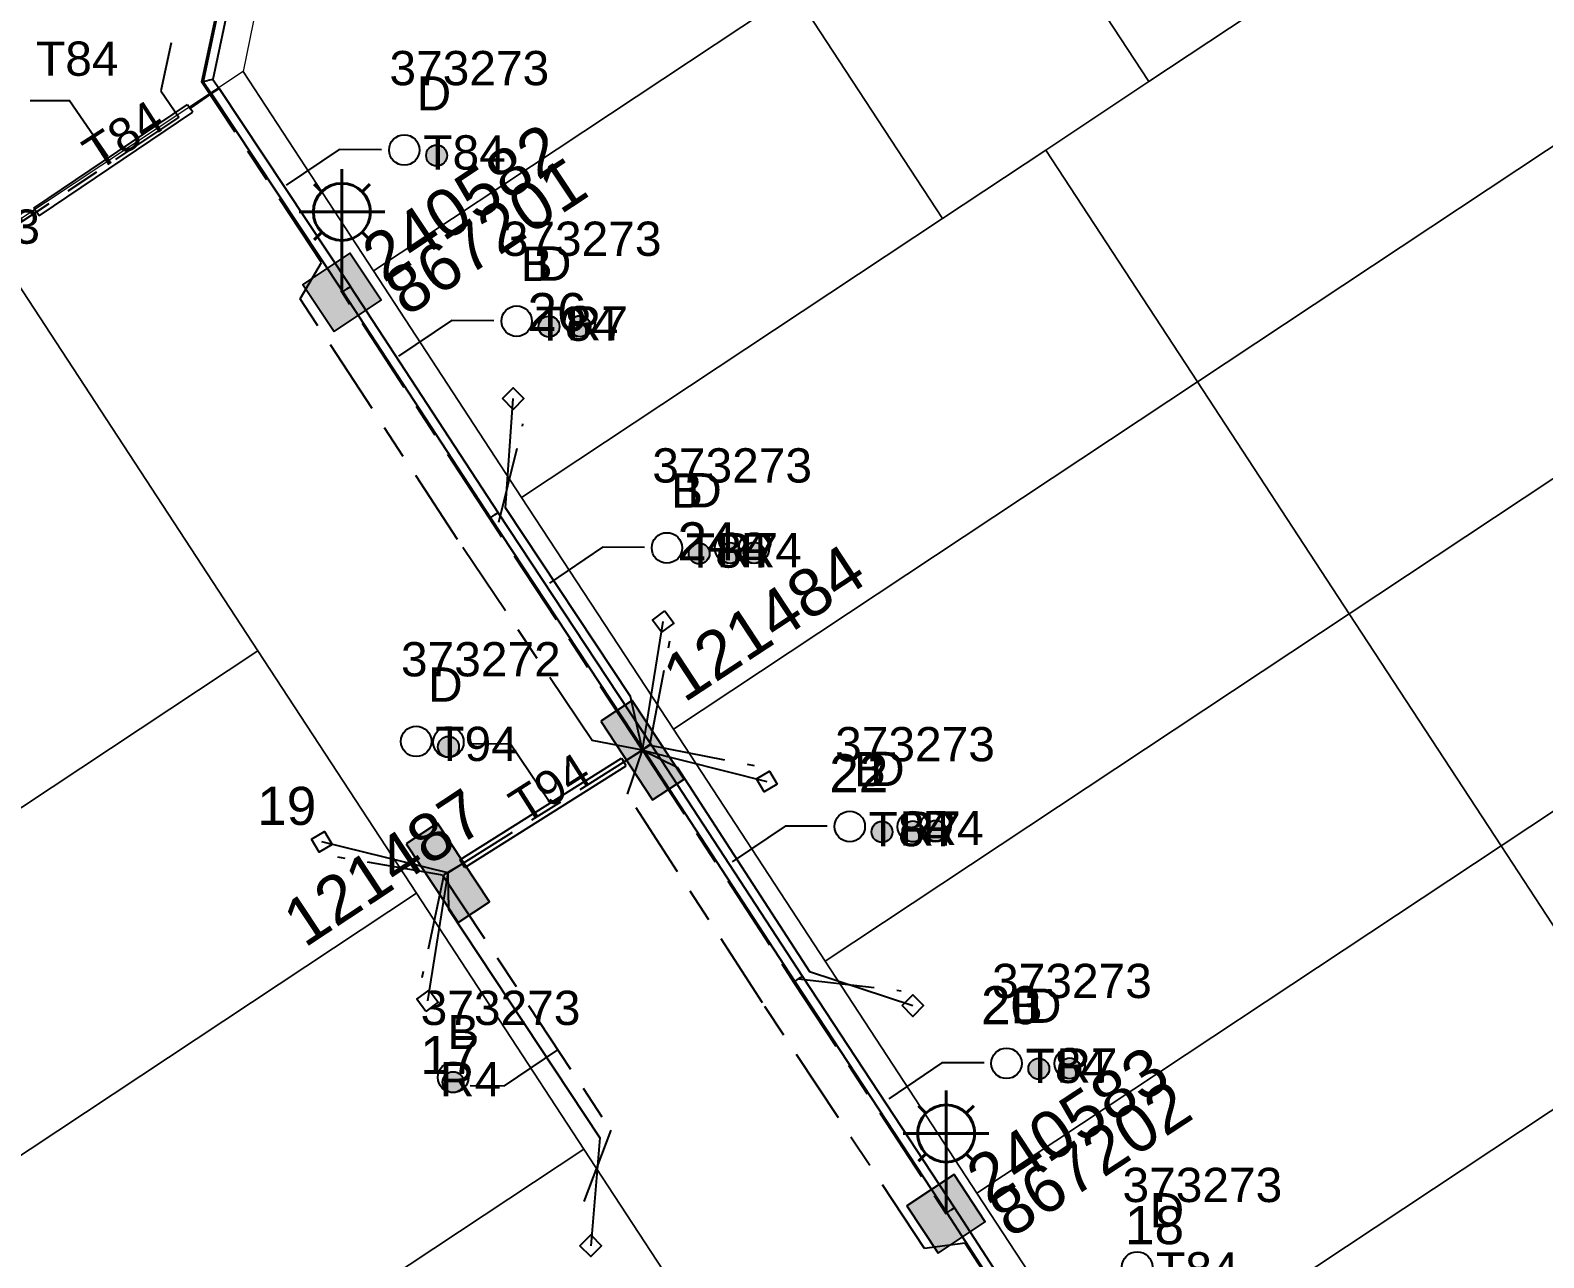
# Model space of a CAD drawing. Header units: metres. Extents: x 302064 to 304096, y 6268242 to 6271990.
# Drawn here: x 303027.2 to 303106.6, y 6270826 to 6270890.4 of the extents above; entities that cross this region are included whole.
import ezdxf
from ezdxf.enums import TextEntityAlignment as Align

# ---------------------------------------------------------------- set-up
doc = ezdxf.new("R2010")
doc.units = ezdxf.units.M
doc.linetypes.add('Cable Exist UG', pattern=[8.2, 4, -1.2, 1.8, -1.2])
doc.layers.get('0').update_dxf_attribs({"color": 6})
for name, color, linetype in [('_User Miscellaneous12', 7, 'Continuous'), ('_User_LV_Exist', 7, 'Continuous'), ('Duct_SP_EXT', 7, 'Continuous'), ('Equip_SP_SL_EXT', 7, 'Continuous'), ('Mains_LV_EXT', 5, 'Continuous'), ('Mains_LV_SL_EXT', 4, 'Continuous'), ('Services_SP_EXT', 7, 'Continuous'), ('SupportsUG_SP_LV_EXT', 7, 'Continuous'), ('SupportsUG_SP_LV_SL_EXT', 7, 'Continuous'), ('Trench_SP_EXT', 7, 'Continuous')]:
    doc.layers.add(name, color=color, linetype=linetype)
doc.layers.add('Cadastre Land Parcels_SP_EXT', color=7, linetype='Continuous', lineweight=5)
doc.layers.add('Cadastre Roads_SP_EXT', color=9, linetype='Continuous', lineweight=5)
doc.styles.add('COLUMN_LABEL', font='arial.ttf')
doc.styles.add('iecARIAL', font='arial.ttf', dxfattribs={"height": 2})
doc.styles.add('POLE_LABEL', font='arial.ttf')
doc.styles.get("Standard").update_dxf_attribs({"font": 'arial.ttf'})

# ---------------------------------------------------------------- blocks, each defined once
blk = doc.blocks.new('COLUMN_EXT')
blk.add_hatch(color=256).paths.add_polyline_path([(-1.485, 1.485), (-1.485, -1.485), (1.485, -1.485), (1.485, 1.485)])
blk.add_lwpolyline([(-1.485, -1.485), (1.485, -1.485), (1.485, 1.485), (-1.485, 1.485)], close=True)
for tag, height, style, flags, p in [('ASSET_NUM', 2.5, 'COLUMN_LABEL', 8, (2, 2)), ('STRUCTURE_PLANT_NUMBER', 0.2, 'POLE_LABEL', 9, (1.813, 0.031)), ('STREET_CODE', 0.2, 'COLUMN_LABEL', 9, (1.813, -0.2))]:
    blk.add_attdef(tag, text='', height=height, dxfattribs=dict(style=style, flags=flags)).set_placement(p, align=Align.MIDDLE_LEFT)
at = {"flags": 9}
for tag, p in [('OWNED_BY', (1.813, -0.6)), ('STATE', (1.813, -0.8)), ('COLUMN_TYPE', (1.813, -0.4)), ('STREETNAME', (1.813, -1.6)), ('USAGE', (1.813, -1)), ('LEGEND', (1.813, -1.2)), ('LOCATION', (1.813, -1.4)), ('SUBURB', (1.813, -1.8)), ('NOTES', (1.813, -2))]:
    blk.add_attdef(tag, text='', height=0.2, dxfattribs=at).set_placement(p, align=Align.MIDDLE_LEFT)
at = {"flags": 1}
blk.add_attdef('Z', (1.813, -2.351), '', height=0.2, dxfattribs=at)
blk = doc.blocks.new('PILLAR_EXT')
blk.add_hatch(color=256).paths.add_polyline_path([(-2.475, 0.99), (-2.475, -0.99), (2.475, -0.99), (2.475, 0.99)])
blk.add_lwpolyline([(-2.475, -0.99), (2.475, -0.99), (2.475, 0.99), (-2.475, 0.99)], close=True)
at = {"style": 'iecARIAL', "flags": 8}
blk.add_attdef('ASSET_NUM', (1.5, 3.5), '', height=2.5, dxfattribs=at)
for tag, p, flags in [('OWNED_BY', (0, -0.2), 9), ('STATE', (0, -0.4), 9), ('SUPPORT_TYPE', (0, -0.6), 9), ('USAGE', (0, -0.8), 9), ('LEGEND', (0, -1), 9), ('LOCATION', (0, -1.2), 9), ('NOTES', (0, -1.4), 9), ('PARENT', (0, -1.6), 9), ('STREETNAME', (0, -1.8), 9), ('SUBURB', (0, -2), 1)]:
    blk.add_attdef(tag, p, '', height=0.2, dxfattribs=dict(flags=flags))
blk = doc.blocks.new('DUCT_EXT')
blk.add_circle((0, 0.8), 0.8)
at = {"flags": 1}
blk.add_attdef('Z', (0, 0), '', height=0.2, dxfattribs=at)
at = {"flags": 9}
for tag, p in [('DUCT_CODE', (0, 0)), ('XSECT_TYPE', (0, -0.2)), ('STATE', (0, -0.6)), ('FB_REFERENCE', (0, -0.4)), ('NOTES', (0, -0.8))]:
    blk.add_attdef(tag, text='', height=0.2, dxfattribs=at).set_placement(p, align=Align.MIDDLE_LEFT)
blk = doc.blocks.new('SL_LANTERN_EXT')
at = {"lineweight": 40}
for p, q in [((0, 1.968), (0, 6.468)), ((-1.459, 5.676), (-1.061, 5.278)), ((1.458, 5.676), (1.06, 5.278)), ((-2.25, 4.218), (2.25, 4.218)), ((-1.459, 2.759), (-1.061, 3.157)), ((0, 0), (0, 2.721)), ((1.458, 2.759), (1.06, 3.157))]:
    blk.add_line(p, q, dxfattribs=at)
blk.add_circle((0, 4.218), 1.5, dxfattribs=at)
at = {"style": 'iecARIAL', "flags": 8}
blk.add_attdef('ASSET_NUM', (1.5, 1.5), '', height=2.5, dxfattribs=at)
for tag, p, height, flags in [('CONSTRUCTED_VOLTAGE', (0.981, -0.653), 0.2, 9), ('CONTROL_TYPE', (0.981, -0.853), 0.2, 9), ('LNUMBER', (2.181, -3.253), 2.5, 8), ('OPERATING_VOLTAGE', (0.981, -1.653), 0.2, 9), ('LANTERN_PURPOSE', (0.981, -1.053), 0.2, 9), ('LANTERN_TYPE', (0.981, -1.253), 0.2, 9), ('NO_PHASES', (0.981, -1.453), 0.2, 9), ('ORIENTATION', (0.981, -1.853), 0.2, 9), ('OWNED_BY', (0.981, -2.053), 0.2, 9), ('STATE', (0.981, -2.253), 0.2, 9), ('USAGE', (0.981, -2.453), 0.2, 9), ('CEXIST', (0.981, -2.653), 0.2, 9), ('CNEW', (0.981, -2.853), 0.2, 9), ('CNUMBER', (0.981, -3.053), 0.2, 9), ('CREMOVE', (0.981, -3.253), 0.2, 9), ('CREPLACE', (0.981, -3.453), 0.2, 9), ('LKINGHEIGHT', (0.981, -3.653), 0.2, 9), ('LBRACKET', (0.981, -3.853), 0.2, 9), ('LBRACKETVOCAB', (0.981, -4.053), 0.2, 9), ('LCATEGORY', (0.981, -4.253), 0.2, 9), ('LCHARGE1', (0.981, -4.453), 0.2, 9), ('LCHARGE1PERCENT', (0.981, -4.653), 0.2, 9), ('LCHARGE2', (0.981, -4.853), 0.2, 9), ('LCHARGE2PERCENT', (0.981, -5.053), 0.2, 9), ('LCHARGE3', (0.981, -5.253), 0.2, 9), ('LCHARGE3PERCENT', (0.981, -5.453), 0.2, 9), ('LEXIST', (0.981, -5.653), 0.2, 9), ('LLAMP', (0.981, -5.853), 0.2, 9), ('LLAMPVOCAB', (0.981, -6.053), 0.2, 9), ('LMAST', (0.981, -6.253), 0.2, 9), ('LMASTVOCAB', (0.981, -6.453), 0.2, 9), ('LNEW', (0.981, -6.653), 0.2, 9), ('LANTNUMBER', (0.981, -6.853), 0.2, 9), ('LOUTREACH', (0.981, -7.253), 0.2, 9), ('LOUTREACHVOCAB', (0.981, -7.453), 0.2, 9), ('LRATECODE', (0.981, -7.653), 0.2, 9), ('LREMOVE', (0.981, -7.853), 0.2, 9), ('LREPLACE', (0.981, -8.053), 0.2, 9), ('LTYPE', (0.981, -8.253), 0.2, 9), ('LTYPEVOCAB', (0.981, -8.453), 0.2, 9), ('LEGEND', (0.981, -8.653), 0.2, 9), ('LOCATION', (0.981, -8.853), 0.2, 9), ('STREETNAME', (0.981, -9.253), 0.2, 9), ('SUBURB', (0.981, -9.453), 0.2, 1), ('NOTES', (0.981, -9.053), 0.2, 9)]:
    blk.add_attdef(tag, p, '', height=height, dxfattribs=dict(flags=flags))
blk = doc.blocks.new('CCP_EXT')
at = {"flags": 9}
for tag, p in [('USAGE', (0, -1.2)), ('LEGEND', (0, -1.4)), ('LIFE_SUPPORT', (0, -1.6)), ('STATE', (0, -1.8)), ('NOTES', (0, -2))]:
    blk.add_attdef(tag, text='', height=0.2, dxfattribs=at).set_placement(p, align=Align.MIDDLE_LEFT)
blk.add_wipeout([(0, 0.566), (0.566, 0), (0, -0.566), (-0.566, 0)])
blk.add_lwpolyline([(-0.566, 0), (0, 0.566), (0.566, 0), (0, -0.566), (-0.566, 0)])
at = {"flags": 1}
blk.add_attdef('Z', (0, 0), '', height=0.2, dxfattribs=at)
at = {"flags": 9}
for tag, p in [('CCP_TYPE', (0, 0)), ('OPERATING_VOLTAGE', (0, -0.6)), ('ORIENTATION', (0, -0.8)), ('CONSTRUCTED_VOLTAGE', (0, -0.2)), ('NO_PHASES', (0, -0.4)), ('OWNED_BY', (0, -1))]:
    blk.add_attdef(tag, text='', height=0.2, dxfattribs=at).set_placement(p, align=Align.MIDDLE_LEFT)
blk = doc.blocks.new('CABLE_LARGE_EXT')
h = blk.add_hatch(color=256)
edge = h.paths.add_edge_path()
edge.add_arc((0, 0.55), 0.55, 0, 360)
blk.add_circle((0, 0.55), 0.55)
at = {"flags": 1}
blk.add_attdef('Z', (0, 0), '', height=0.2, dxfattribs=at)
at = {"flags": 9}
for tag, p in [('COND_CODE', (0, 0)), ('XSECT_SIZE', (0, -0.6)), ('STATE', (0, -0.4)), ('FB_REFERENCE', (0, -0.2)), ('NOTES', (0, -0.8))]:
    blk.add_attdef(tag, text='', height=0.2, dxfattribs=at).set_placement(p, align=Align.MIDDLE_LEFT)

msp = doc.modelspace()

# ---------------------------------------------------------------- linework, layer by layer
at = {"layer": '_User Miscellaneous12'}
for p, q in [((303038.0927, 6270896.4929), (303036.2442, 6270887.7518)), ((303038.5216, 6270896.2011), (303036.7567, 6270887.855)), ((303036.2442, 6270887.7518), (303036.5004, 6270887.8034)), ((303036.7567, 6270887.855), (303036.5004, 6270887.8034)), ((303036.7567, 6270887.855), (303037.0814, 6270887.3862)), ((303036.2442, 6270887.7518), (303036.6868, 6270887.1129)), ((303036.6841, 6270887.1168), (303036.8841, 6270887.2495)), ((303036.6841, 6270887.1168), (303043.583, 6270876.7222)), ((303036.6868, 6270887.1129), (303036.8841, 6270887.2495)), ((303037.0814, 6270887.3862), (303036.8841, 6270887.2495)), ((303037.0841, 6270887.3823), (303036.8841, 6270887.2495)), ((303037.0841, 6270887.3823), (303043.983, 6270876.9877)), ((303027.3628, 6270881.108), (303035.4296, 6270886.5465)), ((303035.4296, 6270886.5465), (303035.5637, 6270886.3475)), ((303035.6979, 6270886.1485), (303035.5637, 6270886.3475)), ((303027.6312, 6270880.71), (303035.6979, 6270886.1485)), ((303027.3628, 6270881.108), (303027.497, 6270880.909)), ((303027.6312, 6270880.71), (303027.497, 6270880.909)), ((303043.5821, 6270876.7237), (303043.783, 6270876.855)), ((303043.5821, 6270876.7237), (303051.335, 6270864.857)), ((303043.583, 6270876.7222), (303043.783, 6270876.855)), ((303043.983, 6270876.9877), (303043.783, 6270876.855)), ((303043.9839, 6270876.9862), (303043.783, 6270876.855)), ((303051.335, 6270864.857), (303051.5359, 6270864.9883)), ((303051.3356, 6270864.8561), (303051.5359, 6270864.9883)), ((303051.3356, 6270864.8561), (303059.3532, 6270852.7095)), ((303051.7362, 6270865.1205), (303051.5359, 6270864.9883)), ((303051.7368, 6270865.1195), (303051.5359, 6270864.9883)), ((303059.3525, 6270852.7106), (303059.5535, 6270852.8417)), ((303059.3532, 6270852.7095), (303059.5535, 6270852.8417)), ((303059.7538, 6270852.9739), (303059.5535, 6270852.8417)), ((303059.7545, 6270852.9728), (303059.5535, 6270852.8417)), ((303049.7294, 6270846.8971), (303058.2062, 6270852.2405)), ((303058.2062, 6270852.2405), (303058.3342, 6270852.0375)), ((303058.4622, 6270851.8344), (303058.3342, 6270852.0375)), ((303049.9854, 6270846.4911), (303058.4622, 6270851.8344)), ((303049.7294, 6270846.8971), (303049.8574, 6270846.6941)), ((303049.9854, 6270846.4911), (303049.8574, 6270846.6941)), ((303067.3088, 6270840.5097), (303067.5098, 6270840.6408)), ((303067.3094, 6270840.5088), (303067.5098, 6270840.6408)), ((303067.7103, 6270840.7728), (303067.5098, 6270840.6408)), ((303067.7109, 6270840.7719), (303067.5098, 6270840.6408)), ((303075.3023, 6270828.3717), (303075.5038, 6270828.5021)), ((303075.3023, 6270828.3717), (303082.4335, 6270817.3506)), ((303075.3033, 6270828.3701), (303075.5038, 6270828.5021)), ((303075.7042, 6270828.6341), (303075.5038, 6270828.5021)), ((303075.7053, 6270828.6325), (303075.5038, 6270828.5021)), ((303075.7053, 6270828.6325), (303082.8365, 6270817.6113))]:
    msp.add_line(p, q, dxfattribs=at)
at = {"layer": '_User_LV_Exist', "linetype": 'Cable Exist UG'}
for points in [[(303098.4805, 6270913.1333), (303101.3836, 6270919.8009), (303101.3836, 6270919.8009), (303095.8935, 6270928.5713), (303085.5774, 6270930.3315), (303069.013, 6270919.443), (303066.7334, 6270920.336), (303054.7721, 6270912.4009), (303054.6891, 6270909.9745), (303054.6891, 6270909.9745), (303036.3038, 6270897.8025), (303034.0294, 6270887.2753), (303034.9729, 6270885.8815), (303026.7693, 6270880.425), (303026.7693, 6270880.425), (303026.2372, 6270881.2616), (303018.9002, 6270882.7339), (303016.6576, 6270884.7679), (303016.6576, 6270884.7679), (303007.2343, 6270878.5401), (303007.2791, 6270876.1161)], [(303049.0996, 6270846.2164), (303059.3136, 6270852.6549)]]:
    msp.add_lwpolyline(points, dxfattribs=at)
at = {"layer": 'Cadastre Land Parcels_SP_EXT', "linetype": 'Continuous'}
for points in [[(303080.4894, 6270884.1595), (303085.9096, 6270887.7519), (303078.1238, 6270899.6456), (303068.531, 6270914.3028), (303057.6914, 6270907.1199), (303067.285, 6270892.4628), (303075.0701, 6270880.5681), (303080.4894, 6270884.1595)], [(303108.0081, 6270902.3947), (303100.2239, 6270914.2884), (303078.1238, 6270899.6456), (303085.9096, 6270887.7519), (303108.0081, 6270902.3947)], [(303067.285, 6270892.4628), (303057.6914, 6270907.1199), (303039.7632, 6270895.2402), (303038.3417, 6270888.277), (303045.1867, 6270877.819), (303067.285, 6270892.4628)], [(303115.9775, 6270890.2193), (303108.0081, 6270902.3947), (303085.9096, 6270887.7519), (303080.4894, 6270884.1595), (303088.4589, 6270871.9842), (303115.9775, 6270890.2193)], [(303075.0701, 6270880.5681), (303067.285, 6270892.4628), (303045.1867, 6270877.819), (303052.9717, 6270865.9253), (303075.0701, 6270880.5681)], [(303123.947, 6270878.0419), (303115.9775, 6270890.2193), (303088.4589, 6270871.9842), (303096.4284, 6270859.8078), (303123.947, 6270878.0419)], [(303088.4589, 6270871.9842), (303080.4894, 6270884.1595), (303075.0701, 6270880.5681), (303052.9717, 6270865.9253), (303060.9413, 6270853.749), (303088.4589, 6270871.9842)], [(303039.1153, 6270857.8718), (303025.002, 6270879.4375), (303018.0824, 6270880.8734), (303008.3222, 6270874.4059), (303025.1851, 6270848.6413), (303039.1153, 6270857.8718)], [(303131.9164, 6270865.8666), (303123.947, 6270878.0419), (303096.4284, 6270859.8078), (303104.3979, 6270847.6314), (303131.9164, 6270865.8666)], [(303096.4284, 6270859.8078), (303088.4589, 6270871.9842), (303060.9413, 6270853.749), (303068.9107, 6270841.5727), (303096.4284, 6270859.8078)], [(303139.0651, 6270854.9493), (303131.9164, 6270865.8666), (303104.3979, 6270847.6314), (303111.5424, 6270836.7151), (303139.0651, 6270854.9493)], [(303104.3979, 6270847.6314), (303096.4284, 6270859.8078), (303068.9107, 6270841.5727), (303076.8794, 6270829.3963), (303104.3979, 6270847.6314)], [(303047.4428, 6270845.1489), (303039.1153, 6270857.8718), (303025.1851, 6270848.6413), (303011.6018, 6270839.6416), (303019.931, 6270826.9207), (303047.4428, 6270845.1489)], [(303111.5424, 6270836.7151), (303104.3979, 6270847.6314), (303076.8794, 6270829.3963), (303084.0248, 6270818.48), (303111.5424, 6270836.7151)], [(303056.2373, 6270831.7126), (303047.4428, 6270845.1489), (303019.931, 6270826.9207), (303028.7271, 6270813.4864), (303056.2373, 6270831.7126)], [(303118.6877, 6270825.7978), (303111.5424, 6270836.7151), (303084.0248, 6270818.48), (303091.1693, 6270807.5647), (303118.6877, 6270825.7978)], [(303064.5639, 6270818.9907), (303056.2373, 6270831.7126), (303028.7271, 6270813.4864), (303037.0553, 6270800.7655), (303064.5639, 6270818.9907)]]:
    msp.add_lwpolyline(points, close=True, dxfattribs=at)
at = {"layer": 'Duct_SP_EXT'}
for p, q in [((303038.0927, 6270896.4929), (303036.2442, 6270887.7518)), ((303038.5216, 6270896.2011), (303036.7567, 6270887.855)), ((303036.2442, 6270887.7518), (303036.5004, 6270887.8034)), ((303036.7567, 6270887.855), (303036.5004, 6270887.8034)), ((303036.7567, 6270887.855), (303037.0814, 6270887.3862)), ((303036.2442, 6270887.7518), (303036.6868, 6270887.1129)), ((303036.6841, 6270887.1168), (303036.8841, 6270887.2495)), ((303036.6841, 6270887.1168), (303043.583, 6270876.7222)), ((303036.6868, 6270887.1129), (303036.8841, 6270887.2495)), ((303037.0814, 6270887.3862), (303036.8841, 6270887.2495)), ((303037.0841, 6270887.3823), (303036.8841, 6270887.2495)), ((303037.0841, 6270887.3823), (303043.983, 6270876.9877)), ((303027.3628, 6270881.108), (303035.4296, 6270886.5465)), ((303035.4296, 6270886.5465), (303035.5637, 6270886.3475)), ((303035.6979, 6270886.1485), (303035.5637, 6270886.3475)), ((303027.6312, 6270880.71), (303035.6979, 6270886.1485)), ((303027.3628, 6270881.108), (303027.497, 6270880.909)), ((303027.6312, 6270880.71), (303027.497, 6270880.909)), ((303043.5821, 6270876.7237), (303043.783, 6270876.855)), ((303043.5821, 6270876.7237), (303051.335, 6270864.857)), ((303043.583, 6270876.7222), (303043.783, 6270876.855)), ((303043.983, 6270876.9877), (303043.783, 6270876.855)), ((303043.9839, 6270876.9862), (303043.783, 6270876.855)), ((303051.335, 6270864.857), (303051.5359, 6270864.9883)), ((303051.3356, 6270864.8561), (303051.5359, 6270864.9883)), ((303051.3356, 6270864.8561), (303059.3532, 6270852.7095)), ((303051.7362, 6270865.1205), (303051.5359, 6270864.9883)), ((303051.7368, 6270865.1195), (303051.5359, 6270864.9883)), ((303059.3525, 6270852.7106), (303059.5535, 6270852.8417)), ((303059.3532, 6270852.7095), (303059.5535, 6270852.8417)), ((303059.7538, 6270852.9739), (303059.5535, 6270852.8417)), ((303059.7545, 6270852.9728), (303059.5535, 6270852.8417)), ((303049.7294, 6270846.8971), (303058.2062, 6270852.2405)), ((303058.2062, 6270852.2405), (303058.3342, 6270852.0375)), ((303058.4622, 6270851.8344), (303058.3342, 6270852.0375)), ((303049.9854, 6270846.4911), (303058.4622, 6270851.8344)), ((303049.7294, 6270846.8971), (303049.8574, 6270846.6941)), ((303049.9854, 6270846.4911), (303049.8574, 6270846.6941)), ((303067.3088, 6270840.5097), (303067.5098, 6270840.6408)), ((303067.3094, 6270840.5088), (303067.5098, 6270840.6408)), ((303067.7103, 6270840.7728), (303067.5098, 6270840.6408)), ((303067.7109, 6270840.7719), (303067.5098, 6270840.6408)), ((303075.3023, 6270828.3717), (303075.5038, 6270828.5021)), ((303075.3023, 6270828.3717), (303082.4335, 6270817.3506)), ((303075.3033, 6270828.3701), (303075.5038, 6270828.5021)), ((303075.7042, 6270828.6341), (303075.5038, 6270828.5021)), ((303075.7053, 6270828.6325), (303075.5038, 6270828.5021)), ((303075.7053, 6270828.6325), (303082.8365, 6270817.6113))]:
    msp.add_line(p, q, dxfattribs=at)
for points in [[(303027.172, 6270886.7524), (303029.2325, 6270886.7638), (303031.2379, 6270883.8341)], [(303045.619, 6270884.173), (303043.3977, 6270884.1815), (303040.6053, 6270882.3076)], [(303051.5195, 6270875.198), (303049.2955, 6270875.2153), (303046.5011, 6270873.3468)], [(303059.4174, 6270863.2937), (303057.2111, 6270863.3037), (303054.436, 6270861.4259)], [(303050.3552, 6270853.0008), (303052.3937, 6270852.9855), (303054.388, 6270850.0277)], [(303050.3552, 6270853.0008), (303052.3937, 6270852.9855), (303054.388, 6270850.0277)], [(303069.0185, 6270848.6662), (303066.8065, 6270848.6677), (303064.0214, 6270846.7838)], [(303050.2604, 6270835.0447), (303052.0665, 6270835.0316), (303054.8669, 6270836.9286)], [(303077.2513, 6270836.2316), (303075.0394, 6270836.2369), (303072.2522, 6270834.3545)]]:
    msp.add_lwpolyline(points, dxfattribs=at)
at = {"layer": 'Mains_LV_EXT', "linetype": 'Cable Exist UG'}
for points in [[(303098.4805, 6270913.1333), (303101.3836, 6270919.8009), (303101.3836, 6270919.8009), (303095.8935, 6270928.5713), (303085.5774, 6270930.3315), (303069.013, 6270919.443), (303066.7334, 6270920.336), (303054.7721, 6270912.4009), (303054.6891, 6270909.9745), (303054.6891, 6270909.9745), (303036.3038, 6270897.8025), (303034.0294, 6270887.2753), (303034.9729, 6270885.8815), (303026.7693, 6270880.425), (303026.7693, 6270880.425), (303026.2372, 6270881.2616), (303018.9002, 6270882.7339), (303016.6576, 6270884.7679), (303016.6576, 6270884.7679), (303007.2343, 6270878.5401), (303007.2791, 6270876.1161)], [(303049.0996, 6270846.2164), (303059.3136, 6270852.6549)]]:
    msp.add_lwpolyline(points, dxfattribs=at)
at = {"layer": 'Trench_SP_EXT', "linetype": 'Cable Exist UG'}
for points in [[(303035.5637, 6270886.3474), (303036.8841, 6270887.2495)], [(303027.4969, 6270880.909), (303026.5564, 6270880.2778), (303026.1757, 6270880.7885)], [(303051.7797, 6270864.6189), (303053.0416, 6270869.7818)], [(303058.3342, 6270852.0375), (303059.7034, 6270852.9249)], [(303049.8574, 6270846.6941), (303048.8892, 6270846.1129)], [(303048.8892, 6270846.1129), (303047.7356, 6270840.6969)]]:
    msp.add_lwpolyline(points, dxfattribs=at)

# ---------------------------------------------------------------- block references
at = {"layer": 'Duct_SP_EXT'}
for name, p in [('DUCT_EXT', (303046.8081, 6270883.3605)), ('CABLE_LARGE_EXT', (303048.5071, 6270883.324)), ('DUCT_EXT', (303052.7109, 6270874.3776)), ('DUCT_EXT', (303056.0361, 6270874.3594)), ('CABLE_LARGE_EXT', (303054.4097, 6270874.3396)), ('CABLE_LARGE_EXT', (303056.0361, 6270874.3594)), ('DUCT_EXT', (303060.6001, 6270862.4714)), ('DUCT_EXT', (303063.9171, 6270862.4543)), ('DUCT_EXT', (303065.1738, 6270862.4594)), ('CABLE_LARGE_EXT', (303062.294, 6270862.4334)), ('CABLE_LARGE_EXT', (303063.9171, 6270862.4543)), ('CABLE_LARGE_EXT', (303065.1738, 6270862.4593)), ('DUCT_EXT', (303047.4299, 6270852.3153)), ('DUCT_EXT', (303049.1262, 6270852.2786)), ('CABLE_LARGE_EXT', (303049.1262, 6270852.2785)), ('DUCT_EXT', (303070.2005, 6270847.8478)), ('CABLE_LARGE_EXT', (303071.8937, 6270847.8125)), ('DUCT_EXT', (303073.515, 6270847.8353)), ('CABLE_LARGE_EXT', (303073.515, 6270847.8353)), ('DUCT_EXT', (303074.7093, 6270847.8408)), ('CABLE_LARGE_EXT', (303074.7092, 6270847.8691)), ('DUCT_EXT', (303078.4304, 6270835.4121)), ('DUCT_EXT', (303081.7529, 6270835.4003)), ('DUCT_EXT', (303049.372, 6270834.6742)), ('CABLE_LARGE_EXT', (303080.1289, 6270835.3774)), ('CABLE_LARGE_EXT', (303081.7529, 6270835.4003)), ('CABLE_LARGE_EXT', (303049.3719, 6270834.6742)), ('DUCT_EXT', (303085.2906, 6270824.7233))]:
    msp.add_blockref(name, p, dxfattribs=at)
at = {"layer": 'Equip_SP_SL_EXT'}
ref = msp.add_blockref('SL_LANTERN_EXT', (303043.5333, 6270876.6928), dxfattribs=at)
ref.add_attrib('ASSET_NUM', '240582', dxfattribs={"layer": '0', "height": 2.5, "rotation": 33.616718, "style": 'iecARIAL'}).set_placement((303045.0333, 6270878.1928), align=Align.MIDDLE_LEFT)
ref = msp.add_blockref('SL_LANTERN_EXT', (303075.2607, 6270828.3121), dxfattribs=at)
ref.add_attrib('ASSET_NUM', '240583', dxfattribs={"layer": '0', "height": 2.5, "rotation": 33.347843, "style": 'iecARIAL'}).set_placement((303076.7607, 6270829.8121), align=Align.MIDDLE_LEFT)
at = {"layer": 'SupportsUG_SP_LV_EXT'}
ref = msp.add_blockref('PILLAR_EXT', (303059.3136, 6270852.6549), dxfattribs=dict(at, rotation=303.2767461957322))
ref.add_attrib('ASSET_NUM', '121484', dxfattribs={"layer": '0', "height": 2.5, "rotation": 33.276746, "style": 'iecARIAL'}).set_placement((303060.8136, 6270856.1549), align=Align.MIDDLE_LEFT)
ref = msp.add_blockref('PILLAR_EXT', (303049.0996, 6270846.2164), dxfattribs=dict(at, rotation=303.4952116694583))
ref.add_attrib('ASSET_NUM', '121487', dxfattribs={"layer": '0', "height": 2.5, "rotation": 33.495212, "style": 'iecARIAL'}).set_placement((303050.5996, 6270849.7164), align=Align.MIDDLE_RIGHT)
at = {"layer": 'SupportsUG_SP_LV_SL_EXT'}
ref = msp.add_blockref('COLUMN_EXT', (303043.5334, 6270876.6928), dxfattribs=dict(at, rotation=33.71194564606458))
ref.add_attrib('ASSET_NUM', '867201', dxfattribs={"layer": '0', "height": 2.5, "rotation": 33.616718, "style": 'COLUMN_LABEL'}).set_placement((303045.5334, 6270877.4428), align=Align.TOP_LEFT)
ref = msp.add_blockref('COLUMN_EXT', (303075.2607, 6270828.3121), dxfattribs=dict(at, rotation=33.40589374275916))
ref.add_attrib('ASSET_NUM', '867202', dxfattribs={"layer": '0', "height": 2.5, "rotation": 33.347843, "style": 'COLUMN_LABEL'}).set_placement((303077.2607, 6270829.0621), align=Align.TOP_LEFT)

# ---------------------------------------------------------------- texts
at = {"layer": 'Cadastre Land Parcels_SP_EXT'}
for s, p in [('26', (303053.2756, 6270874.6527)), ('24', (303061.1529, 6270862.6177)), ('22', (303069.1224, 6270850.4419)), ('19', (303039.0827, 6270848.7298)), ('20', (303077.0915, 6270838.2651)), ('17', (303047.6437, 6270835.6507)), ('18', (303084.6485, 6270826.7187))]:
    msp.add_text(s, height=2, dxfattribs=at).set_placement(p)
at = {"layer": 'Duct_SP_EXT'}
for s, p in [('T84', (303027.4717, 6270888.0574)), ('373273', (303046.0287, 6270887.5619)), ('D', (303047.4557, 6270886.2359)), ('T84', (303047.8065, 6270883.1355)), ('373273', (303019.2926, 6270879.2394)), ('373273', (303051.9254, 6270878.6029)), ('B', (303052.9186, 6270877.2819)), ('D', (303053.7697, 6270877.3022)), ('T84', (303053.7123, 6270874.1436)), ('R7', (303055.3393, 6270874.1632)), ('373273', (303059.8305, 6270866.7034)), ('B', (303060.8187, 6270865.3804)), ('D', (303061.6666, 6270865.3992)), ('T84', (303061.5949, 6270862.232)), ('R7', (303063.2174, 6270862.2531)), ('R4', (303064.4722, 6270862.2564)), ('373272', (303046.6351, 6270856.5278)), ('D', (303048.0595, 6270855.1982)), ('T94', (303048.4384, 6270852.0838)), ('373273', (303069.4335, 6270852.069)), ('B', (303070.4191, 6270850.7509)), ('D', (303071.2671, 6270850.7697)), ('T84', (303071.1926, 6270847.6112)), ('R7', (303072.8159, 6270847.6345)), ('R4', (303074.0131, 6270847.6678)), ('373273', (303077.6723, 6270839.639)), ('B', (303078.656, 6270838.319)), ('D', (303079.5027, 6270838.338)), ('373273', (303047.6689, 6270838.225)), ('B', (303049.0677, 6270836.9584)), ('T84', (303079.429, 6270835.1772)), ('R7', (303081.0461, 6270835.1991)), ('R4', (303048.6766, 6270834.4756)), ('373273', (303084.5206, 6270828.929)), ('D', (303085.9446, 6270827.6032)), ('T84', (303086.2827, 6270824.4984))]:
    msp.add_text(s, height=1.8, dxfattribs=at).set_placement(p)
at = {"layer": 'Mains_LV_EXT'}
for s, rotation, p in [('T84', 32.83234, (303030.7108, 6270883.0056)), ('T94', 32.441114, (303053.0872, 6270848.7599))]:
    msp.add_text(s, height=1.8, rotation=rotation, dxfattribs=at).set_placement(p)

# ---------------------------------------------------------------- next in the draw order: block references
at = {"layer": 'Services_SP_EXT'}
for p in [(303052.5282, 6270871.1093), (303073.5122, 6270839.2426), (303056.5996, 6270826.6403)]:
    msp.add_blockref('CCP_EXT', p, dxfattribs=at)
for p, rotation in [((303060.3971, 6270859.4006), 261.2767459507555), ((303065.8425, 6270851.0095), 165.2767459503148), ((303042.4778, 6270847.839), 345.6362249574568), ((303048.0249, 6270839.5025), 81.63622487389097)]:
    msp.add_blockref('CCP_EXT', p, dxfattribs=dict(at, rotation=rotation))

# ---------------------------------------------------------------- next in the draw order: block references
for p in [(303052.5282, 6270871.1093), (303073.5122, 6270839.2426), (303056.5996, 6270826.6403)]:
    msp.add_blockref('CCP_EXT', p, dxfattribs=at)
for p, rotation in [((303060.3971, 6270859.4006), 261.2767459507555), ((303065.8425, 6270851.0095), 165.2767459503148), ((303042.4778, 6270847.839), 345.6362249574568), ((303048.0249, 6270839.5025), 81.63622487389097)]:
    msp.add_blockref('CCP_EXT', p, dxfattribs=dict(at, rotation=rotation))

# ---------------------------------------------------------------- next in the draw order: linework, layer by layer
at = {"layer": '_User Miscellaneous12'}
for p, q in [((303043.9839, 6270876.9862), (303051.7368, 6270865.1195)), ((303051.7362, 6270865.1205), (303059.7538, 6270852.9739)), ((303059.7545, 6270852.9728), (303067.7109, 6270840.7719)), ((303059.3525, 6270852.7106), (303067.3088, 6270840.5097)), ((303067.3094, 6270840.5088), (303075.3033, 6270828.3701)), ((303067.7103, 6270840.7728), (303075.7042, 6270828.6341))]:
    msp.add_line(p, q, dxfattribs=at)
at = {"layer": '_User_LV_Exist', "linetype": 'Cable Exist UG'}
for points in [[(303059.3136, 6270852.6549), (303056.6803, 6270853.1541), (303056.6803, 6270853.1541), (303049.6014, 6270863.7172), (303041.8741, 6270875.5486), (303041.3327, 6270876.3466), (303042.4596, 6270878.2607), (303036.1857, 6270887.7419), (303038.0482, 6270896.5371), (303056.5968, 6270908.8003)], [(303089.3303, 6270806.6053), (303082.3732, 6270817.3301), (303082.3732, 6270817.3301), (303076.269, 6270826.7737), (303074.1176, 6270826.5004), (303074.1176, 6270826.5004), (303065.6213, 6270839.3837), (303058.5242, 6270850.3406), (303059.3136, 6270852.6549)]]:
    msp.add_lwpolyline(points, dxfattribs=at)
at = {"layer": 'Cadastre Roads_SP_EXT', "linetype": 'Continuous'}
msp.add_lwpolyline([(303084.0248, 6270818.48), (303076.8794, 6270829.3964), (303068.9107, 6270841.5727), (303060.9412, 6270853.749), (303052.9717, 6270865.9253), (303045.1867, 6270877.819), (303038.3416, 6270888.277), (303025.002, 6270879.4375), (303039.1153, 6270857.8718), (303047.4428, 6270845.149), (303056.2372, 6270831.7126), (303064.5639, 6270818.9907)], dxfattribs=at)
at = {"layer": 'Duct_SP_EXT'}
for p, q in [((303043.9839, 6270876.9862), (303051.7368, 6270865.1195)), ((303051.7362, 6270865.1205), (303059.7538, 6270852.9739)), ((303059.7545, 6270852.9728), (303067.7109, 6270840.7719)), ((303059.3525, 6270852.7106), (303067.3088, 6270840.5097)), ((303067.3094, 6270840.5088), (303075.3033, 6270828.3701)), ((303067.7103, 6270840.7728), (303075.7042, 6270828.6341))]:
    msp.add_line(p, q, dxfattribs=at)
at = {"layer": 'Mains_LV_EXT', "linetype": 'Cable Exist UG'}
for points in [[(303059.3136, 6270852.6549), (303056.6803, 6270853.1541), (303056.6803, 6270853.1541), (303049.6014, 6270863.7172), (303041.8741, 6270875.5486), (303041.3327, 6270876.3466), (303042.4596, 6270878.2607), (303036.1857, 6270887.7419), (303038.0482, 6270896.5371), (303056.5968, 6270908.8003)], [(303089.3303, 6270806.6053), (303082.3732, 6270817.3301), (303082.3732, 6270817.3301), (303076.269, 6270826.7737), (303074.1176, 6270826.5004), (303074.1176, 6270826.5004), (303065.6213, 6270839.3837), (303058.5242, 6270850.3406), (303059.3136, 6270852.6549)]]:
    msp.add_lwpolyline(points, dxfattribs=at)
at = {"layer": 'Mains_LV_SL_EXT', "linetype": 'Cable Exist UG'}
for points in [[(303059.3136, 6270852.6549), (303051.2781, 6270864.8353), (303051.2781, 6270864.8353), (303043.5222, 6270876.7096)], [(303059.3136, 6270852.6549), (303067.2706, 6270840.4645), (303067.2706, 6270840.4645), (303075.2607, 6270828.3122)]]:
    msp.add_lwpolyline(points, dxfattribs=at)
at = {"layer": 'Services_SP_EXT'}
for points in [[(303059.3136, 6270852.6549), (303058.691, 6270855.4738), (303058.691, 6270855.4738), (303052.1295, 6270865.3685), (303052.5281, 6270871.1093)], [(303059.3136, 6270852.6549), (303060.3971, 6270859.4006)], [(303059.3136, 6270852.6549), (303065.8425, 6270851.0095)], [(303059.3136, 6270852.6549), (303061.1333, 6270851.7588), (303061.1333, 6270851.7588), (303068.0864, 6270841.0325), (303073.5121, 6270839.2426)], [(303049.0996, 6270846.2164), (303042.4778, 6270847.8391)], [(303049.0996, 6270846.2164), (303048.0249, 6270839.5025)], [(303049.0996, 6270846.2164), (303049.1349, 6270844.3085), (303049.1349, 6270844.3085), (303057.0702, 6270832.2993), (303056.5996, 6270826.6403)]]:
    msp.add_lwpolyline(points, dxfattribs=at)
at = {"layer": 'Trench_SP_EXT', "linetype": 'Cable Exist UG'}
for points in [[(303059.7034, 6270852.9249), (303060.752, 6270858.3967)], [(303059.7034, 6270852.9249), (303065.1723, 6270851.8461)], [(303048.8237, 6270846.0999), (303043.3174, 6270847.0351)], [(303048.8237, 6270846.0999), (303057.65, 6270832.7049), (303055.9139, 6270828.1356)], [(303067.5099, 6270840.6408), (303072.8926, 6270840.025)]]:
    msp.add_lwpolyline(points, dxfattribs=at)

doc.saveas('drawing.dxf')
